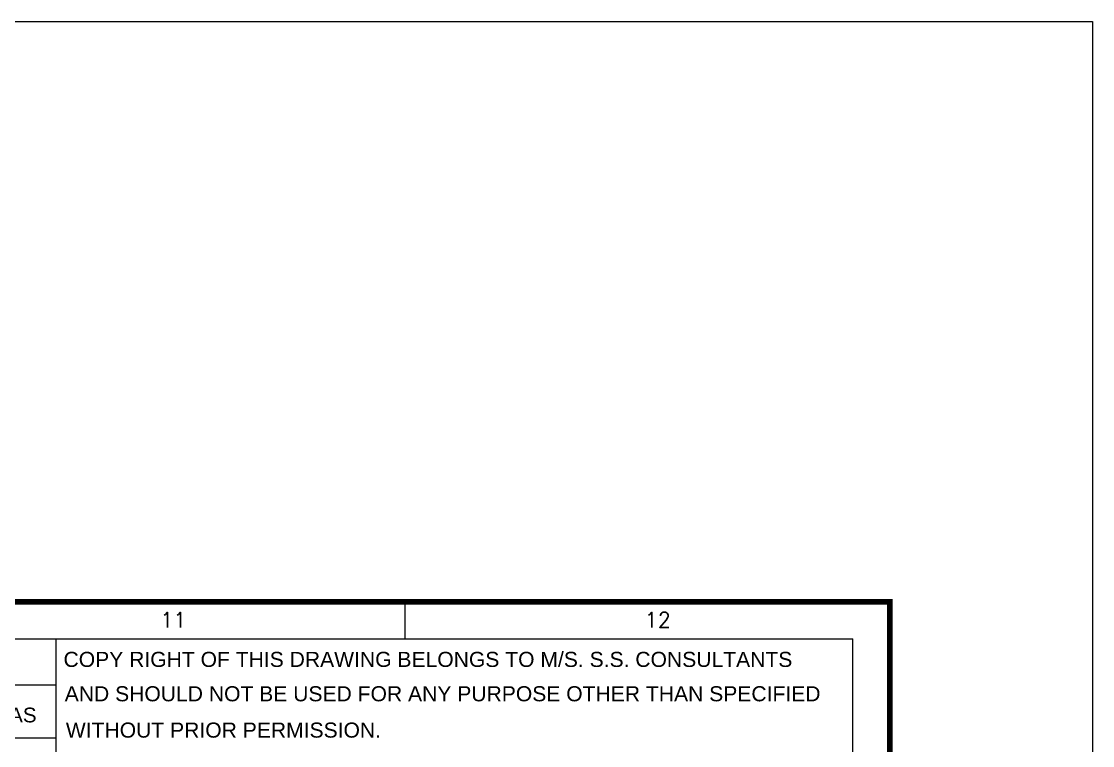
# Model space of a CAD drawing. Extents: x 6345096 to 6738923, y -6490958 to -6305885.
# Drawn here: x 6699366 to 6738923, y -6332607 to -6305885 of the extents above; entities that cross this region are included whole.
import ezdxf
from ezdxf.enums import TextEntityAlignment as Align

# ---------------------------------------------------------------- set-up
doc = ezdxf.new("R2010")
doc.units = 0
doc.header["$LTSCALE"] = 600
doc.header["$MEASUREMENT"] = 0
doc.layers.get('0').update_dxf_attribs({"linetype": 'CONTINUOUS'})
doc.layers.add('Cal Hat', color=8, linetype='CONTINUOUS')
doc.layers.add('TITLE', color=7, linetype='CONTINUOUS')
doc.styles.add('ari', font='arial.ttf')
doc.styles.add('ARIAL', font='arial.ttf')
doc.styles.add('ROMANS', font='romans.shx')

# ---------------------------------------------------------------- blocks, each defined once
blk = doc.blocks.new('A$C66962185')
at = {"layer": 'TITLE', "color": 7}
blk.add_line((332.737, -140930.66), (332.737, -140928.365), dxfattribs=at)
at = {"layer": 'TITLE'}
for p in [(2.142, -140930.66), (360.704, -141176.034)]:
    blk.add_line(p, (360.704, -140930.66), dxfattribs=at)
at = {"layer": 'TITLE', "color": 7, "const_width": 0.355}
blk.add_lwpolyline([(363, -140928.365), (363, -141178.329), (0, -141178.329), (0, -140928.365)], close=True, dxfattribs=at)
at = {"layer": 'TITLE', "color": 7, "style": 'ROMANS'}
for s, p in [('11', (318.251, -140929.478)), ('12', (348.514, -140929.478))]:
    blk.add_text(s, height=0.9515, dxfattribs=at).set_placement(p, align=Align.MIDDLE)
blk = doc.blocks.new('A$C305E440D')
at = {"layer": 'TITLE'}
blk.add_line((-25214, 0), (0, 0), dxfattribs=at)
at = {"layer": 'TITLE', "ltscale": 0.005}
for p, q in [((-25213, -43916), (-25214, 0)), ((-25214, 0), (0, 0)), ((0, 0), (1, -43916)), ((-25214, -1885, 0), (-1, -1885, 0)), ((-20756, -1885), (-20755, -42274, 0)), ((-12017, -1927), (-12016, -43916, 0)), ((-8263, -1927), (-8262, -43916, 0)), ((-4351, -1927), (-4350, -43916, 0)), ((-25214, -4067, 0), (-1, -4067, 0)), ((-25213, -8656, 0), (0, -8656)), ((-25213, -12226, 0), (0, -12226)), ((-25213, -17409, 0), (0, -17409)), ((-25213, -22331, 0), (0, -22331)), ((-25213, -28310, 0), (1, -28310)), ((-25213, -42274, 0), (1, -42274, 0)), ((1, -43916), (-25213, -43916))]:
    blk.add_line(p, q, dxfattribs=at)
at = {"layer": 'TITLE', "color": 2, "style": 'ari', "width": 1}
blk.add_text('FLOOR WISE FACILITIES IN  HOSPITAL BUILDING', height=608.86, dxfattribs=at).set_placement((-12476, -1228, 0), align=Align.CENTER)
at = {"layer": 'TITLE', "color": 6, "style": 'ari'}
for s, height, p in [("PO's/ICU's", 544.4, (-8047, -2633)), ('ROOMS', 604.9, (-17497, -3724)), ('BEDS', 544.4, (-7355, -3978)), ('---', 604.9, (-10639, -5561, 0)), ('---', 604.9, (-10638, -6863, 0)), ('---', 604.9, (-10586, -8166, 0)), ('1st. Floor', 604.9, (-24755, -9834, 0)), ('30', 604.9, (-6600, -9825, 0)), ('---', 604.9, (-10586, -9827, 0)), ('---', 604.9, (-10586, -10699, 0)), ('---', 604.9, (-10586, -11765, 0)), ('90', 604.9, (-10556, -13611, 0)), ('---', 604.9, (-6679, -13446, 0)), ('2nd. Floor', 604.9, (-24755, -14688, 0)), ('30', 604.9, (-10556, -14738, 0)), ('---', 604.9, (-6679, -14489, 0)), ('30', 604.9, (-10508, -15779, 0)), ('---', 604.9, (-6679, -15532, 0)), ('---', 604.9, (-6679, -16782, 0)), ('3rd. Floor', 604.9, (-24755, -18587, 0)), ('---', 604.9, (-6679, -18629, 0)), ('---', 604.9, (-6679, -19672, 0)), ('---', 604.9, (-6679, -20715, 0)), ('90', 604.9, (-10545, -21671, 0)), ('---', 604.9, (-6679, -21964, 0)), ('---', 604.9, (-6675, -23552, 0)), ('4th. Floor', 604.9, (-24755, -23978, 0)), ('28', 604.9, (-6737, -24594, 0)), ('20', 604.9, (-6703, -25637, 0)), ('20', 604.9, (-6722, -26679, 0)), ('20', 604.9, (-6722, -27684, 0)), ('5th. Floor', 604.9, (-24755, -29488, 0)), ('POST OPERATIVE', 604.9, (-20299, -29452, 0)), ('SURGERY WARDS', 604.9, (-20299, -30509, 0)), ('---', 604.9, (-10560, -30207, 0)), ('POST OPERATIVE', 604.9, (-20299, -31989, 0)), ('E.N.T. & OPTHAL', 604.9, (-20299, -33036, 0)), ('---', 604.9, (-10560, -32522, 0)), ('S.I.C.U', 604.9, (-20299, -34534, 0)), ('---', 604.9, (-10560, -34412, 0)), ('STEP DOWN', 604.9, (-20299, -35720, 0)), ('---', 604.9, (-10560, -35643, 0)), ('POST - OPERATIVE', 604.9, (-20299, -36780, 0)), ('---', 604.9, (-10560, -36702, 0)), ('TRAUMA WARD', 604.9, (-20299, -37953, 0)), ('---', 604.9, (-10560, -37876, 0)), ("OT'S (12 No's)", 604.9, (-20299, -39104, 0)), ('PRE - OPERATIVES', 604.9, (-20299, -40212, 0)), ('---', 604.9, (-10560, -40115, 0)), ('RECOVERY WARDS', 604.9, (-20299, -41271, 0)), ('---', 604.9, (-10560, -41150, 0))]:
    blk.add_text(s, height=height, dxfattribs=at).set_placement(p)
at = {"layer": 'TITLE', "color": 6, "style": 'ari', "width": 1}
for s, height, p in [('OTHER', 544.4, (-7720, -3305)), ('FLOORS', 604.9, (-24756, -3724, 0)), ('BEDS', 604.9, (-11242, -3766)), ('G. Floor', 604.9, (-24756, -5329, 0)), ('EMERGENCY I.C.U.', 604.9, (-20316, -5577)), ('6 ', 604.9, (-6421, -5551)), ('EMERGENCY WARD', 604.9, (-20316, -6826)), ('18', 604.9, (-6695, -6817)), ('TRIAGE', 604.9, (-20316, -8016)), ('6', 605, (-6391, -8042)), ('CATH WARD', 604.9, (-20330, -9788, 0)), ('CATH LAB - I.C.U', 604.9, (-20330, -10826, 0)), ('10', 604.9, (-6672, -10725, 0)), ('DIALYSIS WARDS', 604.9, (-20330, -11892, 0)), ('40', 604.9, (-6672, -11791, 0)), ('ORTHOPEDICS', 604.9, (-20330, -13568, 0)), ('D.V.L ', 604.9, (-20330, -14695, 0)), ('T.B. / C.D.', 604.9, (-20330, -15898, 0)), ('180', 604.9, (-10955, -16829, 0)), ('WARDS', 604.9, (-20330, -16948, 0)), ('G. SURGERY', 604.9, (-20299, -18551, 0)), ('180', 604.9, (-11020, -18551, 0)), ('E.N.T', 604.9, (-20299, -19591, 0)), ('30', 604.9, (-10558, -19591, 0)), ('OPTHALMOLOGY', 604.9, (-20299, -20696, 0)), ('30', 604.9, (-10558, -20631, 0)), ('WARDS', 604.9, (-20330, -21671, 0)), ('G. MEDICINE', 604.9, (-20299, -23473, 0)), ('150', 604.9, (-11020, -23473, 0)), ('PAY ROOMS 14 Nos. ', 604.9, (-20299, -24513, 0)), ('---', 604.9, (-10558, -24513, 0)), ('M.I.C.U & I.C.U', 604.9, (-20299, -25618, 0)), ('---', 604.9, (-10558, -25554, 0)), ('I.C.C.U', 604.9, (-20330, -26594, 0)), ('---', 604.9, (-10547, -26594, 0)), ('R.I.C.U', 604.9, (-20330, -27598, 0)), ('---', 604.9, (-10547, -27598, 0)), ('20', 604.9, (-6848, -30155, 0)), ('20', 604.9, (-6848, -32517, 0)), ('20', 604.9, (-6848, -34407, 0)), ('20', 604.9, (-6848, -35638, 0)), ('20', 604.9, (-6848, -36697, 0)), ('20', 604.9, (-6848, -37871, 0)), ('10', 604.9, (-6848, -40110, 0)), ('10', 604.9, (-6848, -41145, 0))]:
    blk.add_text(s, height=height, dxfattribs=at).set_placement(p)
at = {"layer": 'TITLE', "style": 'ari', "width": 1}
blk.add_text('AREAS', height=604.9, dxfattribs=at).set_placement((-3660, -3429))
at = {"layer": 'TITLE', "color": 7, "style": 'ari'}
for s, p in [('11491.02', (-451, -8325)), ('10311.60', (-451, -11895)), ('11074.00', (-450, -37118))]:
    blk.add_text(s, height=604.9, dxfattribs=at).set_placement(p, align=Align.RIGHT)
at = {"layer": 'TITLE', "color": 7, "style": 'ari', "width": 1}
for p in [(-451, -17078), (-451, -22000), (-451, -27978)]:
    blk.add_text('10945.58', height=604.9, dxfattribs=at).set_placement(p, align=Align.RIGHT)
at = {"layer": 'TITLE', "color": 10, "style": 'ari'}
blk.add_text('GRAND TOTAL', height=604.9, dxfattribs=at).set_placement((-24621, -43351, 0))
at = {"layer": 'TITLE', "color": 10, "style": 'ari', "width": 1}
for s, p in [('810 Nos.', (-11848, -43431, 0)), ('338 Nos.', (-7973, -43463, 0))]:
    blk.add_text(s, height=604.9, dxfattribs=at).set_placement(p)
at = {"layer": 'TITLE', "color": 10, "style": 'ari'}
blk.add_text('65713.36', height=604.9, dxfattribs=at).set_placement((-450, -43585), align=Align.RIGHT)

msp = doc.modelspace()

# ---------------------------------------------------------------- linework, layer by layer
msp.add_lwpolyline([(6345095.701, -6305885.378), (6738922.997, -6305885.378), (6738922.997, -6490957.702), (6345095.701, -6490957.702)], close=True)
at = {"layer": 'TITLE'}
msp.add_line((6700642.244, -6328665.315, 2.785), (6700642.244, -6473729.943, 2.785), dxfattribs=at)

# ---------------------------------------------------------------- block references
at = {"layer": 'Cal Hat', "xscale": 0.900000000372529, "yscale": 0.900000000372529, "zscale": 0.900000000372529}
msp.add_blockref('A$C305E440D', (6700642.244, -6328665.315, 2.785), dxfattribs=at)
at = {"layer": 'TITLE', "xscale": 591.1993025634438, "yscale": 591.1992967342958, "zscale": 591.1992984640067}
msp.add_blockref('A$C66962185', (6516825.698, 76989441.817, 2.785), dxfattribs=at)

# ---------------------------------------------------------------- texts
at = {"layer": 'TITLE', "color": 7, "style": 'ARIAL'}
for s, p in [('COPY RIGHT OF THIS DRAWING BELONGS TO M/S. S.S. CONSULTANTS', (6700920.54, -6329706.022, 2.785)), ('AND SHOULD NOT BE USED FOR ANY PURPOSE OTHER THAN SPECIFIED', (6700964.65, -6330973.79, 2.785)), ('WITHOUT PRIOR PERMISSION.', (6701006.359, -6332314.537, 2.785))]:
    msp.add_text(s, height=557.54524, dxfattribs=at).set_placement(p)

doc.saveas('drawing.dxf')
